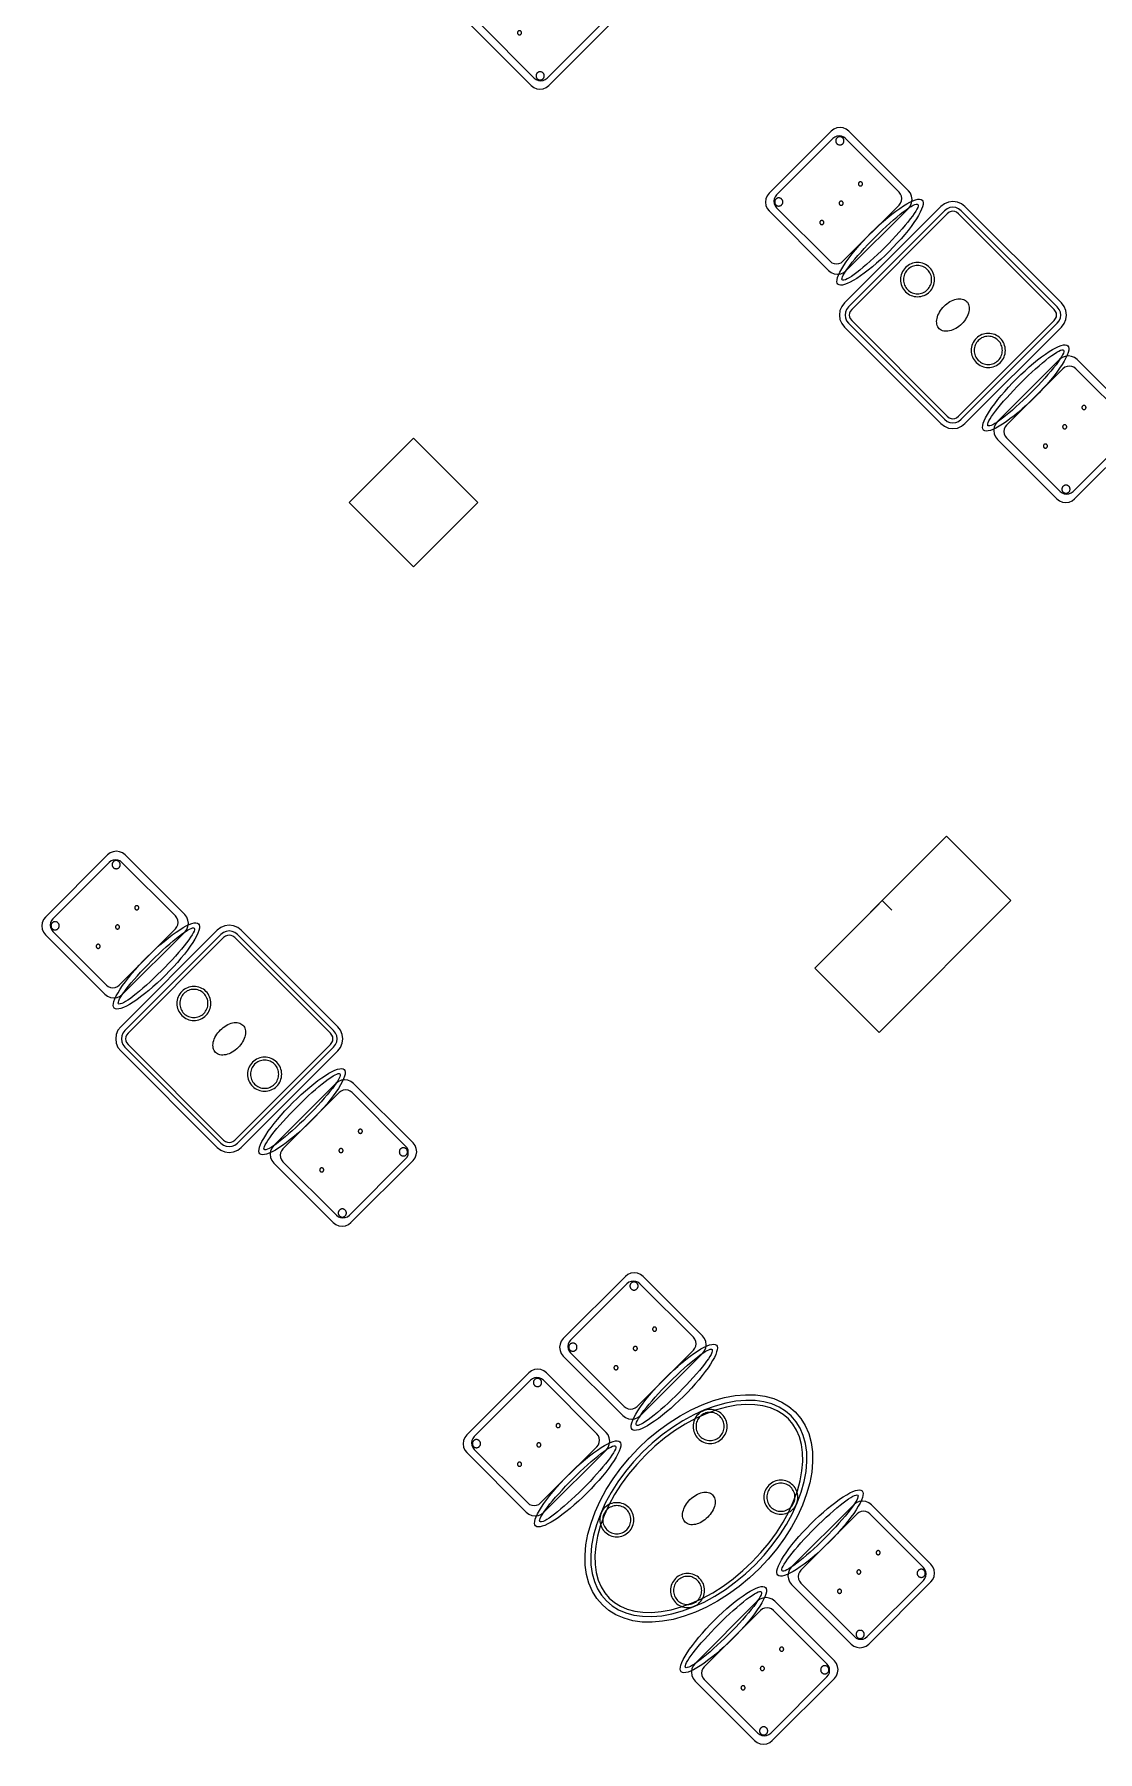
# Model space of a CAD drawing. Header units: metres. Extents: x 2172.2 to 2210.6, y 415.3 to 458.1.
# Drawn here: x 2177.08 to 2181.75, y 437.43 to 444.98 of the extents above; entities that cross this region are included whole.
import ezdxf

# ---------------------------------------------------------------- set-up
doc = ezdxf.new("R2010")
doc.units = ezdxf.units.M
for name, color, linetype, lineweight in [('NC_N1_CHAIRS', 7, 'CONTINUOUS', 13), ('NC_N1_COLUMNS', 7, 'CONTINUOUS', 25), ('NC_N1_TABLES', 7, 'CONTINUOUS', 13), ('NC_N1_WALLS', 7, 'CONTINUOUS', 25)]:
    doc.layers.add(name, color=color, linetype=linetype, lineweight=lineweight)

# ---------------------------------------------------------------- blocks, each defined once
blk = doc.blocks.new('NC_N1_ARCHITECTURE')
at = {"layer": 'NC_N1_COLUMNS', "linetype": 'CONTINUOUS', "lineweight": -2}
for points in [[(-10.97166, 8.919112), (-11.254499, 8.636272), (-11.537308, 8.919147), (-11.254499, 9.201951)], [(-9.297087, 7.065432), (-9.193361, 7.169158), (-9.150741, 7.126539), (-9.193356, 7.169164), (-8.910547, 7.451969), (-8.627707, 7.169129), (-9.207532, 6.589305), (-9.49034, 6.87218), (-9.207532, 7.154984)]]:
    blk.add_lwpolyline(points, close=True, dxfattribs=at)
blk = doc.blocks.new('NC_N1_DINING_2')
at = {"color": 0, "linetype": 'CONTINUOUS', "lineweight": -2}
for points in [[(0.6, 0), (0.5971, 0.0368), (0.5885, 0.0732), (0.5742, 0.1089), (0.5543, 0.1435), (0.5292, 0.1768), (0.4989, 0.2083), (0.4638, 0.2379), (0.4243, 0.2652), (0.3806, 0.2899), (0.3333, 0.3118), (0.2828, 0.3307), (0.2296, 0.3465), (0.1742, 0.3589), (0.1171, 0.3678), (0.0588, 0.3732), (0, 0.375), (-0.0588, 0.3732), (-0.1171, 0.3678), (-0.1742, 0.3589), (-0.2296, 0.3465), (-0.2828, 0.3307), (-0.3333, 0.3118), (-0.3806, 0.2899), (-0.4243, 0.2652), (-0.4638, 0.2379), (-0.4989, 0.2083), (-0.5292, 0.1768), (-0.5543, 0.1435), (-0.5742, 0.1089), (-0.5885, 0.0732), (-0.5971, 0.0368), (-0.6, 0), (-0.5971, -0.0368), (-0.5885, -0.0732), (-0.5742, -0.1089), (-0.5543, -0.1435), (-0.5292, -0.1768), (-0.4989, -0.2083), (-0.4638, -0.2379), (-0.4243, -0.2652), (-0.3806, -0.2899), (-0.3333, -0.3118), (-0.2828, -0.3307), (-0.2296, -0.3465), (-0.1742, -0.3589), (-0.1171, -0.3678), (-0.0588, -0.3732), (0, -0.375), (0.0588, -0.3732), (0.1171, -0.3678), (0.1742, -0.3589), (0.2296, -0.3465), (0.2828, -0.3307), (0.3333, -0.3118), (0.3806, -0.2899), (0.4243, -0.2652), (0.4638, -0.2379), (0.4989, -0.2083), (0.5292, -0.1768), (0.5543, -0.1435), (0.5742, -0.1089), (0.5885, -0.0732), (0.5971, -0.0368)], [(0.5749, 0), (0.5723, -0.0329), (0.5646, -0.0656), (0.5516, -0.0979), (0.5334, -0.1297), (0.5101, -0.1605), (0.4818, -0.1901), (0.4486, -0.218), (0.411, -0.244), (0.3692, -0.2676), (0.3237, -0.2887), (0.2749, -0.307), (0.2233, -0.3222), (0.1695, -0.3343), (0.114, -0.343), (0.0573, -0.3482), (0, -0.35), (-0.0573, -0.3482), (-0.114, -0.343), (-0.1695, -0.3343), (-0.2233, -0.3222), (-0.2749, -0.307), (-0.3237, -0.2887), (-0.3692, -0.2676), (-0.411, -0.244), (-0.4486, -0.218), (-0.4818, -0.1901), (-0.5101, -0.1605), (-0.5334, -0.1297), (-0.5516, -0.0979), (-0.5646, -0.0656), (-0.5723, -0.0329), (-0.5749, 0), (-0.5723, 0.0329), (-0.5646, 0.0656), (-0.5516, 0.0979), (-0.5334, 0.1297), (-0.5101, 0.1605), (-0.4818, 0.1901), (-0.4486, 0.218), (-0.411, 0.244), (-0.3692, 0.2676), (-0.3237, 0.2887), (-0.2749, 0.307), (-0.2233, 0.3222), (-0.1695, 0.3343), (-0.114, 0.343), (-0.0573, 0.3482), (0, 0.35), (0.0573, 0.3482), (0.114, 0.343), (0.1695, 0.3343), (0.2233, 0.3222), (0.2749, 0.307), (0.3237, 0.2887), (0.3692, 0.2676), (0.411, 0.244), (0.4486, 0.218), (0.4818, 0.1901), (0.5101, 0.1605), (0.5334, 0.1297), (0.5516, 0.0979), (0.5646, 0.0656), (0.5723, 0.0329)], [(0.5569, 0), (0.5545, -0.0301), (0.5474, -0.0601), (0.5354, -0.0901), (0.5184, -0.1198), (0.4964, -0.1488), (0.4694, -0.1769), (0.4377, -0.2037), (0.4014, -0.2287), (0.361, -0.2516), (0.3167, -0.2721), (0.2692, -0.2899), (0.2188, -0.3048), (0.1661, -0.3166), (0.1117, -0.3251), (0.0562, -0.3303), (0, -0.332), (-0.0562, -0.3303), (-0.1117, -0.3251), (-0.1661, -0.3166), (-0.2188, -0.3048), (-0.2692, -0.2899), (-0.3167, -0.2721), (-0.361, -0.2516), (-0.4014, -0.2287), (-0.4377, -0.2037), (-0.4694, -0.1769), (-0.4964, -0.1488), (-0.5184, -0.1198), (-0.5354, -0.0901), (-0.5474, -0.0601), (-0.5545, -0.0301), (-0.5569, 0), (-0.5545, 0.0301), (-0.5474, 0.0601), (-0.5354, 0.0901), (-0.5184, 0.1198), (-0.4964, 0.1488), (-0.4694, 0.1769), (-0.4377, 0.2037), (-0.4014, 0.2287), (-0.361, 0.2516), (-0.3167, 0.2721), (-0.2692, 0.2899), (-0.2188, 0.3048), (-0.1661, 0.3166), (-0.1117, 0.3251), (-0.0562, 0.3303), (0, 0.332), (0.0562, 0.3303), (0.1117, 0.3251), (0.1661, 0.3166), (0.2188, 0.3048), (0.2692, 0.2899), (0.3167, 0.2721), (0.361, 0.2516), (0.4014, 0.2287), (0.4377, 0.2037), (0.4694, 0.1769), (0.4964, 0.1488), (0.5184, 0.1198), (0.5354, 0.0901), (0.5474, 0.0601), (0.5545, 0.0301)], [(-0.215, 0.22), (-0.2154, 0.2126), (-0.2164, 0.2054), (-0.2182, 0.1982), (-0.2207, 0.1913), (-0.2239, 0.1846), (-0.2276, 0.1783), (-0.232, 0.1724), (-0.237, 0.167), (-0.2424, 0.162), (-0.2483, 0.1576), (-0.2546, 0.1539), (-0.2613, 0.1507), (-0.2682, 0.1482), (-0.2754, 0.1464), (-0.2826, 0.1454), (-0.29, 0.145), (-0.2974, 0.1454), (-0.3046, 0.1464), (-0.3118, 0.1482), (-0.3187, 0.1507), (-0.3254, 0.1539), (-0.3317, 0.1576), (-0.3376, 0.162), (-0.343, 0.167), (-0.348, 0.1724), (-0.3524, 0.1783), (-0.3561, 0.1846), (-0.3593, 0.1913), (-0.3618, 0.1982), (-0.3636, 0.2054), (-0.3646, 0.2126), (-0.365, 0.22), (-0.3646, 0.2274), (-0.3636, 0.2346), (-0.3618, 0.2418), (-0.3593, 0.2487), (-0.3561, 0.2554), (-0.3524, 0.2617), (-0.348, 0.2676), (-0.343, 0.273), (-0.3376, 0.278), (-0.3317, 0.2824), (-0.3254, 0.2861), (-0.3187, 0.2893), (-0.3118, 0.2918), (-0.3046, 0.2936), (-0.2974, 0.2946), (-0.29, 0.295), (-0.2826, 0.2946), (-0.2754, 0.2936), (-0.2682, 0.2918), (-0.2613, 0.2893), (-0.2546, 0.2861), (-0.2483, 0.2824), (-0.2424, 0.278), (-0.237, 0.273), (-0.232, 0.2676), (-0.2276, 0.2617), (-0.2239, 0.2554), (-0.2207, 0.2487), (-0.2182, 0.2418), (-0.2164, 0.2346), (-0.2154, 0.2274)], [(-0.228, 0.22), (-0.2283, 0.2139), (-0.2292, 0.2079), (-0.2307, 0.202), (-0.2327, 0.1963), (-0.2353, 0.1908), (-0.2384, 0.1856), (-0.2421, 0.1807), (-0.2462, 0.1762), (-0.2507, 0.1721), (-0.2556, 0.1684), (-0.2608, 0.1653), (-0.2663, 0.1627), (-0.272, 0.1607), (-0.2779, 0.1592), (-0.2839, 0.1583), (-0.29, 0.158), (-0.2961, 0.1583), (-0.3021, 0.1592), (-0.308, 0.1607), (-0.3137, 0.1627), (-0.3192, 0.1653), (-0.3244, 0.1684), (-0.3293, 0.1721), (-0.3338, 0.1762), (-0.3379, 0.1807), (-0.3416, 0.1856), (-0.3447, 0.1908), (-0.3473, 0.1963), (-0.3493, 0.202), (-0.3508, 0.2079), (-0.3517, 0.2139), (-0.352, 0.22), (-0.3517, 0.2261), (-0.3508, 0.2321), (-0.3493, 0.238), (-0.3473, 0.2437), (-0.3447, 0.2492), (-0.3416, 0.2544), (-0.3379, 0.2593), (-0.3338, 0.2638), (-0.3293, 0.2679), (-0.3244, 0.2716), (-0.3192, 0.2747), (-0.3137, 0.2773), (-0.308, 0.2793), (-0.3021, 0.2808), (-0.2961, 0.2817), (-0.29, 0.282), (-0.2839, 0.2817), (-0.2779, 0.2808), (-0.272, 0.2793), (-0.2663, 0.2773), (-0.2608, 0.2747), (-0.2556, 0.2716), (-0.2507, 0.2679), (-0.2462, 0.2638), (-0.2421, 0.2593), (-0.2384, 0.2544), (-0.2353, 0.2492), (-0.2327, 0.2437), (-0.2307, 0.238), (-0.2292, 0.2321), (-0.2283, 0.2261)], [(0.365, 0.22), (0.3646, 0.2126), (0.3636, 0.2054), (0.3618, 0.1982), (0.3593, 0.1913), (0.3561, 0.1846), (0.3524, 0.1783), (0.348, 0.1724), (0.343, 0.167), (0.3376, 0.162), (0.3317, 0.1576), (0.3254, 0.1539), (0.3187, 0.1507), (0.3118, 0.1482), (0.3046, 0.1464), (0.2974, 0.1454), (0.29, 0.145), (0.2826, 0.1454), (0.2754, 0.1464), (0.2682, 0.1482), (0.2613, 0.1507), (0.2546, 0.1539), (0.2483, 0.1576), (0.2424, 0.162), (0.237, 0.167), (0.232, 0.1724), (0.2276, 0.1783), (0.2239, 0.1846), (0.2207, 0.1913), (0.2182, 0.1982), (0.2164, 0.2054), (0.2154, 0.2126), (0.215, 0.22), (0.2154, 0.2274), (0.2164, 0.2346), (0.2182, 0.2418), (0.2207, 0.2487), (0.2239, 0.2554), (0.2276, 0.2617), (0.232, 0.2676), (0.237, 0.273), (0.2424, 0.278), (0.2483, 0.2824), (0.2546, 0.2861), (0.2613, 0.2893), (0.2682, 0.2918), (0.2754, 0.2936), (0.2826, 0.2946), (0.29, 0.295), (0.2974, 0.2946), (0.3046, 0.2936), (0.3118, 0.2918), (0.3187, 0.2893), (0.3254, 0.2861), (0.3317, 0.2824), (0.3376, 0.278), (0.343, 0.273), (0.348, 0.2676), (0.3524, 0.2617), (0.3561, 0.2554), (0.3593, 0.2487), (0.3618, 0.2418), (0.3636, 0.2346), (0.3646, 0.2274)], [(0.352, 0.22), (0.3517, 0.2139), (0.3508, 0.2079), (0.3493, 0.202), (0.3473, 0.1963), (0.3447, 0.1908), (0.3416, 0.1856), (0.3379, 0.1807), (0.3338, 0.1762), (0.3293, 0.1721), (0.3244, 0.1684), (0.3192, 0.1653), (0.3137, 0.1627), (0.308, 0.1607), (0.3021, 0.1592), (0.2961, 0.1583), (0.29, 0.158), (0.2839, 0.1583), (0.2779, 0.1592), (0.272, 0.1607), (0.2663, 0.1627), (0.2608, 0.1653), (0.2556, 0.1684), (0.2507, 0.1721), (0.2462, 0.1762), (0.2421, 0.1807), (0.2384, 0.1856), (0.2353, 0.1908), (0.2327, 0.1963), (0.2307, 0.202), (0.2292, 0.2079), (0.2283, 0.2139), (0.228, 0.22), (0.2283, 0.2261), (0.2292, 0.2321), (0.2307, 0.238), (0.2327, 0.2437), (0.2353, 0.2492), (0.2384, 0.2544), (0.2421, 0.2593), (0.2462, 0.2638), (0.2507, 0.2679), (0.2556, 0.2716), (0.2608, 0.2747), (0.2663, 0.2773), (0.272, 0.2793), (0.2779, 0.2808), (0.2839, 0.2817), (0.29, 0.282), (0.2961, 0.2817), (0.3021, 0.2808), (0.308, 0.2793), (0.3137, 0.2773), (0.3192, 0.2747), (0.3244, 0.2716), (0.3293, 0.2679), (0.3338, 0.2638), (0.3379, 0.2593), (0.3416, 0.2544), (0.3447, 0.2492), (0.3473, 0.2437), (0.3493, 0.238), (0.3508, 0.2321), (0.3517, 0.2261)], [(0.085, 0), (0.0846, 0.0054), (0.0834, 0.0107), (0.0813, 0.016), (0.0785, 0.021), (0.075, 0.0259), (0.0707, 0.0306), (0.0657, 0.0349), (0.0601, 0.0389), (0.0539, 0.0425), (0.0472, 0.0457), (0.0401, 0.0485), (0.0325, 0.0508), (0.0247, 0.0526), (0.0166, 0.0539), (0.0083, 0.0547), (0, 0.055), (-0.0083, 0.0547), (-0.0166, 0.0539), (-0.0247, 0.0526), (-0.0325, 0.0508), (-0.0401, 0.0485), (-0.0472, 0.0457), (-0.0539, 0.0425), (-0.0601, 0.0389), (-0.0657, 0.0349), (-0.0707, 0.0306), (-0.075, 0.0259), (-0.0785, 0.021), (-0.0813, 0.016), (-0.0834, 0.0107), (-0.0846, 0.0054), (-0.085, 0), (-0.0846, -0.0054), (-0.0834, -0.0107), (-0.0813, -0.016), (-0.0785, -0.021), (-0.075, -0.0259), (-0.0707, -0.0306), (-0.0657, -0.0349), (-0.0601, -0.0389), (-0.0539, -0.0425), (-0.0472, -0.0457), (-0.0401, -0.0485), (-0.0325, -0.0508), (-0.0247, -0.0526), (-0.0166, -0.0539), (-0.0083, -0.0547), (0, -0.055), (0.0083, -0.0547), (0.0166, -0.0539), (0.0247, -0.0526), (0.0325, -0.0508), (0.0401, -0.0485), (0.0472, -0.0457), (0.0539, -0.0425), (0.0601, -0.0389), (0.0657, -0.0349), (0.0707, -0.0306), (0.075, -0.0259), (0.0785, -0.021), (0.0813, -0.016), (0.0834, -0.0107), (0.0846, -0.0054)], [(-0.215, -0.22), (-0.2154, -0.2274), (-0.2164, -0.2346), (-0.2182, -0.2418), (-0.2207, -0.2487), (-0.2239, -0.2554), (-0.2276, -0.2617), (-0.232, -0.2676), (-0.237, -0.273), (-0.2424, -0.278), (-0.2483, -0.2824), (-0.2546, -0.2861), (-0.2613, -0.2893), (-0.2682, -0.2918), (-0.2754, -0.2936), (-0.2826, -0.2946), (-0.29, -0.295), (-0.2974, -0.2946), (-0.3046, -0.2936), (-0.3118, -0.2918), (-0.3187, -0.2893), (-0.3254, -0.2861), (-0.3317, -0.2824), (-0.3376, -0.278), (-0.343, -0.273), (-0.348, -0.2676), (-0.3524, -0.2617), (-0.3561, -0.2554), (-0.3593, -0.2487), (-0.3618, -0.2418), (-0.3636, -0.2346), (-0.3646, -0.2274), (-0.365, -0.22), (-0.3646, -0.2126), (-0.3636, -0.2054), (-0.3618, -0.1982), (-0.3593, -0.1913), (-0.3561, -0.1846), (-0.3524, -0.1783), (-0.348, -0.1724), (-0.343, -0.167), (-0.3376, -0.162), (-0.3317, -0.1576), (-0.3254, -0.1539), (-0.3187, -0.1507), (-0.3118, -0.1482), (-0.3046, -0.1464), (-0.2974, -0.1454), (-0.29, -0.145), (-0.2826, -0.1454), (-0.2754, -0.1464), (-0.2682, -0.1482), (-0.2613, -0.1507), (-0.2546, -0.1539), (-0.2483, -0.1576), (-0.2424, -0.162), (-0.237, -0.167), (-0.232, -0.1724), (-0.2276, -0.1783), (-0.2239, -0.1846), (-0.2207, -0.1913), (-0.2182, -0.1982), (-0.2164, -0.2054), (-0.2154, -0.2126)], [(0.365, -0.22), (0.3646, -0.2274), (0.3636, -0.2346), (0.3618, -0.2418), (0.3593, -0.2487), (0.3561, -0.2554), (0.3524, -0.2617), (0.348, -0.2676), (0.343, -0.273), (0.3376, -0.278), (0.3317, -0.2824), (0.3254, -0.2861), (0.3187, -0.2893), (0.3118, -0.2918), (0.3046, -0.2936), (0.2974, -0.2946), (0.29, -0.295), (0.2826, -0.2946), (0.2754, -0.2936), (0.2682, -0.2918), (0.2613, -0.2893), (0.2546, -0.2861), (0.2483, -0.2824), (0.2424, -0.278), (0.237, -0.273), (0.232, -0.2676), (0.2276, -0.2617), (0.2239, -0.2554), (0.2207, -0.2487), (0.2182, -0.2418), (0.2164, -0.2346), (0.2154, -0.2274), (0.215, -0.22), (0.2154, -0.2126), (0.2164, -0.2054), (0.2182, -0.1982), (0.2207, -0.1913), (0.2239, -0.1846), (0.2276, -0.1783), (0.232, -0.1724), (0.237, -0.167), (0.2424, -0.162), (0.2483, -0.1576), (0.2546, -0.1539), (0.2613, -0.1507), (0.2682, -0.1482), (0.2754, -0.1464), (0.2826, -0.1454), (0.29, -0.145), (0.2974, -0.1454), (0.3046, -0.1464), (0.3118, -0.1482), (0.3187, -0.1507), (0.3254, -0.1539), (0.3317, -0.1576), (0.3376, -0.162), (0.343, -0.167), (0.348, -0.1724), (0.3524, -0.1783), (0.3561, -0.1846), (0.3593, -0.1913), (0.3618, -0.1982), (0.3636, -0.2054), (0.3646, -0.2126)], [(-0.228, -0.22), (-0.2283, -0.2261), (-0.2292, -0.2321), (-0.2307, -0.238), (-0.2327, -0.2437), (-0.2353, -0.2492), (-0.2384, -0.2544), (-0.2421, -0.2593), (-0.2462, -0.2638), (-0.2507, -0.2679), (-0.2556, -0.2716), (-0.2608, -0.2747), (-0.2663, -0.2773), (-0.272, -0.2793), (-0.2779, -0.2808), (-0.2839, -0.2817), (-0.29, -0.282), (-0.2961, -0.2817), (-0.3021, -0.2808), (-0.308, -0.2793), (-0.3137, -0.2773), (-0.3192, -0.2747), (-0.3244, -0.2716), (-0.3293, -0.2679), (-0.3338, -0.2638), (-0.3379, -0.2593), (-0.3416, -0.2544), (-0.3447, -0.2492), (-0.3473, -0.2437), (-0.3493, -0.238), (-0.3508, -0.2321), (-0.3517, -0.2261), (-0.352, -0.22), (-0.3517, -0.2139), (-0.3508, -0.2079), (-0.3493, -0.202), (-0.3473, -0.1963), (-0.3447, -0.1908), (-0.3416, -0.1856), (-0.3379, -0.1807), (-0.3338, -0.1762), (-0.3293, -0.1721), (-0.3244, -0.1684), (-0.3192, -0.1653), (-0.3137, -0.1627), (-0.308, -0.1607), (-0.3021, -0.1592), (-0.2961, -0.1583), (-0.29, -0.158), (-0.2839, -0.1583), (-0.2779, -0.1592), (-0.272, -0.1607), (-0.2663, -0.1627), (-0.2608, -0.1653), (-0.2556, -0.1684), (-0.2507, -0.1721), (-0.2462, -0.1762), (-0.2421, -0.1807), (-0.2384, -0.1856), (-0.2353, -0.1908), (-0.2327, -0.1963), (-0.2307, -0.202), (-0.2292, -0.2079), (-0.2283, -0.2139)], [(0.352, -0.22), (0.3517, -0.2261), (0.3508, -0.2321), (0.3493, -0.238), (0.3473, -0.2437), (0.3447, -0.2492), (0.3416, -0.2544), (0.3379, -0.2593), (0.3338, -0.2638), (0.3293, -0.2679), (0.3244, -0.2716), (0.3192, -0.2747), (0.3137, -0.2773), (0.308, -0.2793), (0.3021, -0.2808), (0.2961, -0.2817), (0.29, -0.282), (0.2839, -0.2817), (0.2779, -0.2808), (0.272, -0.2793), (0.2663, -0.2773), (0.2608, -0.2747), (0.2556, -0.2716), (0.2507, -0.2679), (0.2462, -0.2638), (0.2421, -0.2593), (0.2384, -0.2544), (0.2353, -0.2492), (0.2327, -0.2437), (0.2307, -0.238), (0.2292, -0.2321), (0.2283, -0.2261), (0.228, -0.22), (0.2283, -0.2139), (0.2292, -0.2079), (0.2307, -0.202), (0.2327, -0.1963), (0.2353, -0.1908), (0.2384, -0.1856), (0.2421, -0.1807), (0.2462, -0.1762), (0.2507, -0.1721), (0.2556, -0.1684), (0.2608, -0.1653), (0.2663, -0.1627), (0.272, -0.1607), (0.2779, -0.1592), (0.2839, -0.1583), (0.29, -0.158), (0.2961, -0.1583), (0.3021, -0.1592), (0.308, -0.1607), (0.3137, -0.1627), (0.3192, -0.1653), (0.3244, -0.1684), (0.3293, -0.1721), (0.3338, -0.1762), (0.3379, -0.1807), (0.3416, -0.1856), (0.3447, -0.1908), (0.3473, -0.1963), (0.3493, -0.202), (0.3508, -0.2079), (0.3517, -0.2139)]]:
    blk.add_lwpolyline(points, close=True, dxfattribs=at)
blk = doc.blocks.new('NC_N1_CHAIR_IVORY')
at = {"color": 0, "linetype": 'CONTINUOUS', "lineweight": -2}
for points in [[(0.262, 0.222), (0.2607, 0.2276), (0.257, 0.2331), (0.2507, 0.2385), (0.2421, 0.2438), (0.2311, 0.2489), (0.2178, 0.2537), (0.2025, 0.2582), (0.1853, 0.2623), (0.1662, 0.2661), (0.1456, 0.2694), (0.1235, 0.2723), (0.1003, 0.2747), (0.0761, 0.2765), (0.0511, 0.2779), (0.0257, 0.2787), (0, 0.279), (-0.0257, 0.2787), (-0.0511, 0.2779), (-0.0761, 0.2765), (-0.1003, 0.2747), (-0.1235, 0.2723), (-0.1456, 0.2694), (-0.1662, 0.2661), (-0.1853, 0.2623), (-0.2025, 0.2582), (-0.2178, 0.2537), (-0.2311, 0.2489), (-0.2421, 0.2438), (-0.2507, 0.2385), (-0.257, 0.2331), (-0.2607, 0.2276), (-0.262, 0.222), (-0.2607, 0.2164), (-0.257, 0.2109), (-0.2507, 0.2055), (-0.2421, 0.2002), (-0.2311, 0.1951), (-0.2178, 0.1903), (-0.2025, 0.1858), (-0.1853, 0.1817), (-0.1662, 0.1779), (-0.1456, 0.1746), (-0.1235, 0.1717), (-0.1003, 0.1693), (-0.0761, 0.1675), (-0.0511, 0.1661), (-0.0257, 0.1653), (0, 0.165), (0.0257, 0.1653), (0.0511, 0.1661), (0.0761, 0.1675), (0.1003, 0.1693), (0.1235, 0.1717), (0.1456, 0.1746), (0.1662, 0.1779), (0.1853, 0.1817), (0.2025, 0.1858), (0.2178, 0.1903), (0.2311, 0.1951), (0.2421, 0.2002), (0.2507, 0.2055), (0.257, 0.2109), (0.2607, 0.2164)], [(0.235, 0.222), (0.2339, 0.225), (0.2305, 0.228), (0.2249, 0.231), (0.2171, 0.2339), (0.2073, 0.2366), (0.1954, 0.2392), (0.1817, 0.2417), (0.1662, 0.2439), (0.1491, 0.246), (0.1306, 0.2478), (0.1108, 0.2493), (0.0899, 0.2506), (0.0682, 0.2517), (0.0458, 0.2524), (0.023, 0.2529), (0, 0.253), (-0.023, 0.2529), (-0.0458, 0.2524), (-0.0682, 0.2517), (-0.0899, 0.2506), (-0.1108, 0.2493), (-0.1306, 0.2478), (-0.1491, 0.246), (-0.1662, 0.2439), (-0.1817, 0.2417), (-0.1954, 0.2392), (-0.2073, 0.2366), (-0.2171, 0.2339), (-0.2249, 0.231), (-0.2305, 0.228), (-0.2339, 0.225), (-0.235, 0.222), (-0.2339, 0.219), (-0.2305, 0.216), (-0.2249, 0.213), (-0.2171, 0.2101), (-0.2073, 0.2074), (-0.1954, 0.2048), (-0.1817, 0.2023), (-0.1662, 0.2001), (-0.1491, 0.198), (-0.1306, 0.1962), (-0.1108, 0.1947), (-0.0899, 0.1934), (-0.0682, 0.1923), (-0.0458, 0.1916), (-0.023, 0.1911), (0, 0.191), (0.023, 0.1911), (0.0458, 0.1916), (0.0682, 0.1923), (0.0899, 0.1934), (0.1108, 0.1947), (0.1306, 0.1962), (0.1491, 0.198), (0.1662, 0.2001), (0.1817, 0.2023), (0.1954, 0.2048), (0.2073, 0.2074), (0.2171, 0.2101), (0.2249, 0.213), (0.2305, 0.216), (0.2339, 0.219)], [(0.193, -0.275), (-0.193, -0.275), (-0.2072, -0.2731), (-0.2205, -0.2676), (-0.2319, -0.2589), (-0.2406, -0.2475), (-0.2461, -0.2342), (-0.248, -0.22), (-0.248, 0.15), (-0.2461, 0.1642), (-0.2406, 0.1775), (-0.2319, 0.1889), (-0.2205, 0.1976), (-0.2072, 0.2031), (-0.193, 0.205), (0.193, 0.205), (0.2072, 0.2031), (0.2205, 0.1976), (0.2319, 0.1889), (0.2406, 0.1775), (0.2461, 0.1642), (0.248, 0.15), (0.248, -0.22), (0.2461, -0.2342), (0.2406, -0.2475), (0.2319, -0.2589), (0.2205, -0.2676), (0.2072, -0.2731)], [(0.175, -0.247), (-0.175, -0.247), (-0.1854, -0.2456), (-0.195, -0.2416), (-0.2033, -0.2353), (-0.2096, -0.227), (-0.2136, -0.2174), (-0.215, -0.207), (-0.215, 0.126), (-0.2136, 0.1364), (-0.2096, 0.146), (-0.2033, 0.1543), (-0.195, 0.1606), (-0.1854, 0.1646), (-0.175, 0.166), (0.175, 0.166), (0.1854, 0.1646), (0.195, 0.1606), (0.2033, 0.1543), (0.2096, 0.146), (0.2136, 0.1364), (0.215, 0.126), (0.215, -0.207), (0.2136, -0.2174), (0.2096, -0.227), (0.2033, -0.2353), (0.195, -0.2416), (0.1854, -0.2456)], [(-0.111, -0.02), (-0.111, -0.0209), (-0.1112, -0.0218), (-0.1114, -0.0226), (-0.1117, -0.0234), (-0.1121, -0.0242), (-0.1125, -0.025), (-0.113, -0.0257), (-0.1136, -0.0264), (-0.1143, -0.027), (-0.115, -0.0275), (-0.1158, -0.0279), (-0.1166, -0.0283), (-0.1174, -0.0286), (-0.1182, -0.0288), (-0.1191, -0.029), (-0.12, -0.029), (-0.1209, -0.029), (-0.1218, -0.0288), (-0.1226, -0.0286), (-0.1234, -0.0283), (-0.1242, -0.0279), (-0.125, -0.0275), (-0.1257, -0.027), (-0.1264, -0.0264), (-0.127, -0.0257), (-0.1275, -0.025), (-0.1279, -0.0242), (-0.1283, -0.0234), (-0.1286, -0.0226), (-0.1288, -0.0218), (-0.129, -0.0209), (-0.129, -0.02), (-0.129, -0.0191), (-0.1288, -0.0182), (-0.1286, -0.0174), (-0.1283, -0.0166), (-0.1279, -0.0158), (-0.1275, -0.015), (-0.127, -0.0143), (-0.1264, -0.0136), (-0.1257, -0.013), (-0.125, -0.0125), (-0.1242, -0.0121), (-0.1234, -0.0117), (-0.1226, -0.0114), (-0.1218, -0.0112), (-0.1209, -0.011), (-0.12, -0.011), (-0.1191, -0.011), (-0.1182, -0.0112), (-0.1174, -0.0114), (-0.1166, -0.0117), (-0.1158, -0.0121), (-0.115, -0.0125), (-0.1143, -0.013), (-0.1136, -0.0136), (-0.113, -0.0143), (-0.1125, -0.015), (-0.1121, -0.0158), (-0.1117, -0.0166), (-0.1114, -0.0174), (-0.1112, -0.0182), (-0.111, -0.0191)], [(0.009, -0.02), (0.009, -0.0209), (0.0088, -0.0218), (0.0086, -0.0226), (0.0083, -0.0234), (0.0079, -0.0242), (0.0075, -0.025), (0.007, -0.0257), (0.0064, -0.0264), (0.0057, -0.027), (0.005, -0.0275), (0.0042, -0.0279), (0.0034, -0.0283), (0.0026, -0.0286), (0.0018, -0.0288), (0.0009, -0.029), (0, -0.029), (-0.0009, -0.029), (-0.0018, -0.0288), (-0.0026, -0.0286), (-0.0034, -0.0283), (-0.0042, -0.0279), (-0.005, -0.0275), (-0.0057, -0.027), (-0.0064, -0.0264), (-0.007, -0.0257), (-0.0075, -0.025), (-0.0079, -0.0242), (-0.0083, -0.0234), (-0.0086, -0.0226), (-0.0088, -0.0218), (-0.009, -0.0209), (-0.009, -0.02), (-0.009, -0.0191), (-0.0088, -0.0182), (-0.0086, -0.0174), (-0.0083, -0.0166), (-0.0079, -0.0158), (-0.0075, -0.015), (-0.007, -0.0143), (-0.0064, -0.0136), (-0.0057, -0.013), (-0.005, -0.0125), (-0.0042, -0.0121), (-0.0034, -0.0117), (-0.0026, -0.0114), (-0.0018, -0.0112), (-0.0009, -0.011), (0, -0.011), (0.0009, -0.011), (0.0018, -0.0112), (0.0026, -0.0114), (0.0034, -0.0117), (0.0042, -0.0121), (0.005, -0.0125), (0.0057, -0.013), (0.0064, -0.0136), (0.007, -0.0143), (0.0075, -0.015), (0.0079, -0.0158), (0.0083, -0.0166), (0.0086, -0.0174), (0.0088, -0.0182), (0.009, -0.0191)], [(0.129, -0.02), (0.129, -0.0209), (0.1288, -0.0218), (0.1286, -0.0226), (0.1283, -0.0234), (0.1279, -0.0242), (0.1275, -0.025), (0.127, -0.0257), (0.1264, -0.0264), (0.1257, -0.027), (0.125, -0.0275), (0.1242, -0.0279), (0.1234, -0.0283), (0.1226, -0.0286), (0.1218, -0.0288), (0.1209, -0.029), (0.12, -0.029), (0.1191, -0.029), (0.1182, -0.0288), (0.1174, -0.0286), (0.1166, -0.0283), (0.1158, -0.0279), (0.115, -0.0275), (0.1143, -0.027), (0.1136, -0.0264), (0.113, -0.0257), (0.1125, -0.025), (0.1121, -0.0242), (0.1117, -0.0234), (0.1114, -0.0226), (0.1112, -0.0218), (0.111, -0.0209), (0.111, -0.02), (0.111, -0.0191), (0.1112, -0.0182), (0.1114, -0.0174), (0.1117, -0.0166), (0.1121, -0.0158), (0.1125, -0.015), (0.113, -0.0143), (0.1136, -0.0136), (0.1143, -0.013), (0.115, -0.0125), (0.1158, -0.0121), (0.1166, -0.0117), (0.1174, -0.0114), (0.1182, -0.0112), (0.1191, -0.011), (0.12, -0.011), (0.1209, -0.011), (0.1218, -0.0112), (0.1226, -0.0114), (0.1234, -0.0117), (0.1242, -0.0121), (0.125, -0.0125), (0.1257, -0.013), (0.1264, -0.0136), (0.127, -0.0143), (0.1275, -0.015), (0.1279, -0.0158), (0.1283, -0.0166), (0.1286, -0.0174), (0.1288, -0.0182), (0.129, -0.0191)], [(-0.172, -0.218), (-0.1721, -0.2198), (-0.1723, -0.2215), (-0.1728, -0.2232), (-0.1734, -0.2249), (-0.1741, -0.2265), (-0.175, -0.228), (-0.1761, -0.2294), (-0.1773, -0.2307), (-0.1786, -0.2319), (-0.18, -0.233), (-0.1815, -0.2339), (-0.1831, -0.2346), (-0.1848, -0.2352), (-0.1865, -0.2357), (-0.1882, -0.2359), (-0.19, -0.236), (-0.1918, -0.2359), (-0.1935, -0.2357), (-0.1952, -0.2352), (-0.1969, -0.2346), (-0.1985, -0.2339), (-0.2, -0.233), (-0.2014, -0.2319), (-0.2027, -0.2307), (-0.2039, -0.2294), (-0.205, -0.228), (-0.2059, -0.2265), (-0.2066, -0.2249), (-0.2072, -0.2232), (-0.2077, -0.2215), (-0.2079, -0.2198), (-0.208, -0.218), (-0.2079, -0.2162), (-0.2077, -0.2145), (-0.2072, -0.2128), (-0.2066, -0.2111), (-0.2059, -0.2095), (-0.205, -0.208), (-0.2039, -0.2066), (-0.2027, -0.2053), (-0.2014, -0.2041), (-0.2, -0.203), (-0.1985, -0.2021), (-0.1969, -0.2014), (-0.1952, -0.2008), (-0.1935, -0.2003), (-0.1918, -0.2001), (-0.19, -0.2), (-0.1882, -0.2001), (-0.1865, -0.2003), (-0.1848, -0.2008), (-0.1831, -0.2014), (-0.1815, -0.2021), (-0.18, -0.203), (-0.1786, -0.2041), (-0.1773, -0.2053), (-0.1761, -0.2066), (-0.175, -0.208), (-0.1741, -0.2095), (-0.1734, -0.2111), (-0.1728, -0.2128), (-0.1723, -0.2145), (-0.1721, -0.2162)], [(0.208, -0.218), (0.2079, -0.2198), (0.2077, -0.2215), (0.2072, -0.2232), (0.2066, -0.2249), (0.2059, -0.2265), (0.205, -0.228), (0.2039, -0.2294), (0.2027, -0.2307), (0.2014, -0.2319), (0.2, -0.233), (0.1985, -0.2339), (0.1969, -0.2346), (0.1952, -0.2352), (0.1935, -0.2357), (0.1918, -0.2359), (0.19, -0.236), (0.1882, -0.2359), (0.1865, -0.2357), (0.1848, -0.2352), (0.1831, -0.2346), (0.1815, -0.2339), (0.18, -0.233), (0.1786, -0.2319), (0.1773, -0.2307), (0.1761, -0.2294), (0.175, -0.228), (0.1741, -0.2265), (0.1734, -0.2249), (0.1728, -0.2232), (0.1723, -0.2215), (0.1721, -0.2198), (0.172, -0.218), (0.1721, -0.2162), (0.1723, -0.2145), (0.1728, -0.2128), (0.1734, -0.2111), (0.1741, -0.2095), (0.175, -0.208), (0.1761, -0.2066), (0.1773, -0.2053), (0.1786, -0.2041), (0.18, -0.203), (0.1815, -0.2021), (0.1831, -0.2014), (0.1848, -0.2008), (0.1865, -0.2003), (0.1882, -0.2001), (0.19, -0.2), (0.1918, -0.2001), (0.1935, -0.2003), (0.1952, -0.2008), (0.1969, -0.2014), (0.1985, -0.2021), (0.2, -0.203), (0.2014, -0.2041), (0.2027, -0.2053), (0.2039, -0.2066), (0.205, -0.208), (0.2059, -0.2095), (0.2066, -0.2111), (0.2072, -0.2128), (0.2077, -0.2145), (0.2079, -0.2162)]]:
    blk.add_lwpolyline(points, close=True, dxfattribs=at)
blk = doc.blocks.new('NC_N1_DINING_TWO_SQUARE')
at = {"color": 0, "linetype": 'CONTINUOUS', "lineweight": -2}
for points in [[(0.3, -0.375), (-0.3, -0.375), (-0.3194, -0.3724), (-0.3375, -0.365), (-0.353, -0.353), (-0.365, -0.3375), (-0.3724, -0.3194), (-0.375, -0.3), (-0.375, 0.3), (-0.3724, 0.3194), (-0.365, 0.3375), (-0.353, 0.353), (-0.3375, 0.365), (-0.3194, 0.3724), (-0.3, 0.375), (0.3, 0.375), (0.3194, 0.3724), (0.3375, 0.365), (0.353, 0.353), (0.365, 0.3375), (0.3724, 0.3194), (0.375, 0.3), (0.375, -0.3), (0.3724, -0.3194), (0.365, -0.3375), (0.353, -0.353), (0.3375, -0.365), (0.3194, -0.3724)], [(0.2984, -0.35), (-0.2984, -0.35), (-0.3129, -0.3481), (-0.3249, -0.3431), (-0.3352, -0.3352), (-0.3431, -0.3249), (-0.3481, -0.3129), (-0.35, -0.2984), (-0.35, 0.2984), (-0.3481, 0.3129), (-0.3431, 0.3249), (-0.3352, 0.3352), (-0.3249, 0.3431), (-0.3129, 0.3481), (-0.2984, 0.35), (0.2984, 0.35), (0.3129, 0.3481), (0.3249, 0.3431), (0.3352, 0.3352), (0.3431, 0.3249), (0.3481, 0.3129), (0.35, 0.2984), (0.35, -0.2984), (0.3481, -0.3129), (0.3431, -0.3249), (0.3352, -0.3352), (0.3249, -0.3431), (0.3129, -0.3481)], [(0.2972, -0.332), (-0.2972, -0.332), (-0.3082, -0.3306), (-0.3158, -0.3274), (-0.3224, -0.3224), (-0.3274, -0.3158), (-0.3306, -0.3082), (-0.332, -0.2972), (-0.332, 0.2972), (-0.3306, 0.3082), (-0.3274, 0.3158), (-0.3224, 0.3224), (-0.3158, 0.3274), (-0.3082, 0.3306), (-0.2972, 0.332), (0.2972, 0.332), (0.3082, 0.3306), (0.3158, 0.3274), (0.3224, 0.3224), (0.3274, 0.3158), (0.3306, 0.3082), (0.332, 0.2972), (0.332, -0.2972), (0.3306, -0.3082), (0.3274, -0.3158), (0.3224, -0.3224), (0.3158, -0.3274), (0.3082, -0.3306)], [(0.075, 0.22), (0.0746, 0.2126), (0.0736, 0.2054), (0.0718, 0.1982), (0.0693, 0.1913), (0.0661, 0.1846), (0.0624, 0.1783), (0.058, 0.1724), (0.053, 0.167), (0.0476, 0.162), (0.0417, 0.1576), (0.0354, 0.1539), (0.0287, 0.1507), (0.0218, 0.1482), (0.0146, 0.1464), (0.0074, 0.1454), (0, 0.145), (-0.0074, 0.1454), (-0.0146, 0.1464), (-0.0218, 0.1482), (-0.0287, 0.1507), (-0.0354, 0.1539), (-0.0417, 0.1576), (-0.0476, 0.162), (-0.053, 0.167), (-0.058, 0.1724), (-0.0624, 0.1783), (-0.0661, 0.1846), (-0.0693, 0.1913), (-0.0718, 0.1982), (-0.0736, 0.2054), (-0.0746, 0.2126), (-0.075, 0.22), (-0.0746, 0.2274), (-0.0736, 0.2346), (-0.0718, 0.2418), (-0.0693, 0.2487), (-0.0661, 0.2554), (-0.0624, 0.2617), (-0.058, 0.2676), (-0.053, 0.273), (-0.0476, 0.278), (-0.0417, 0.2824), (-0.0354, 0.2861), (-0.0287, 0.2893), (-0.0218, 0.2918), (-0.0146, 0.2936), (-0.0074, 0.2946), (0, 0.295), (0.0074, 0.2946), (0.0146, 0.2936), (0.0218, 0.2918), (0.0287, 0.2893), (0.0354, 0.2861), (0.0417, 0.2824), (0.0476, 0.278), (0.053, 0.273), (0.058, 0.2676), (0.0624, 0.2617), (0.0661, 0.2554), (0.0693, 0.2487), (0.0718, 0.2418), (0.0736, 0.2346), (0.0746, 0.2274)], [(0.062, 0.22), (0.0617, 0.2139), (0.0608, 0.2079), (0.0593, 0.202), (0.0573, 0.1963), (0.0547, 0.1908), (0.0516, 0.1856), (0.0479, 0.1807), (0.0438, 0.1762), (0.0393, 0.1721), (0.0344, 0.1684), (0.0292, 0.1653), (0.0237, 0.1627), (0.018, 0.1607), (0.0121, 0.1592), (0.0061, 0.1583), (0, 0.158), (-0.0061, 0.1583), (-0.0121, 0.1592), (-0.018, 0.1607), (-0.0237, 0.1627), (-0.0292, 0.1653), (-0.0344, 0.1684), (-0.0393, 0.1721), (-0.0438, 0.1762), (-0.0479, 0.1807), (-0.0516, 0.1856), (-0.0547, 0.1908), (-0.0573, 0.1963), (-0.0593, 0.202), (-0.0608, 0.2079), (-0.0617, 0.2139), (-0.062, 0.22), (-0.0617, 0.2261), (-0.0608, 0.2321), (-0.0593, 0.238), (-0.0573, 0.2437), (-0.0547, 0.2492), (-0.0516, 0.2544), (-0.0479, 0.2593), (-0.0438, 0.2638), (-0.0393, 0.2679), (-0.0344, 0.2716), (-0.0292, 0.2747), (-0.0237, 0.2773), (-0.018, 0.2793), (-0.0121, 0.2808), (-0.0061, 0.2817), (0, 0.282), (0.0061, 0.2817), (0.0121, 0.2808), (0.018, 0.2793), (0.0237, 0.2773), (0.0292, 0.2747), (0.0344, 0.2716), (0.0393, 0.2679), (0.0438, 0.2638), (0.0479, 0.2593), (0.0516, 0.2544), (0.0547, 0.2492), (0.0573, 0.2437), (0.0593, 0.238), (0.0608, 0.2321), (0.0617, 0.2261)], [(0.085, 0), (0.0846, 0.0054), (0.0834, 0.0107), (0.0813, 0.016), (0.0785, 0.021), (0.075, 0.0259), (0.0707, 0.0306), (0.0657, 0.0349), (0.0601, 0.0389), (0.0539, 0.0425), (0.0472, 0.0457), (0.0401, 0.0485), (0.0325, 0.0508), (0.0247, 0.0526), (0.0166, 0.0539), (0.0083, 0.0547), (0, 0.055), (-0.0083, 0.0547), (-0.0166, 0.0539), (-0.0247, 0.0526), (-0.0325, 0.0508), (-0.0401, 0.0485), (-0.0472, 0.0457), (-0.0539, 0.0425), (-0.0601, 0.0389), (-0.0657, 0.0349), (-0.0707, 0.0306), (-0.075, 0.0259), (-0.0785, 0.021), (-0.0813, 0.016), (-0.0834, 0.0107), (-0.0846, 0.0054), (-0.085, 0), (-0.0846, -0.0054), (-0.0834, -0.0107), (-0.0813, -0.016), (-0.0785, -0.021), (-0.075, -0.0259), (-0.0707, -0.0306), (-0.0657, -0.0349), (-0.0601, -0.0389), (-0.0539, -0.0425), (-0.0472, -0.0457), (-0.0401, -0.0485), (-0.0325, -0.0508), (-0.0247, -0.0526), (-0.0166, -0.0539), (-0.0083, -0.0547), (0, -0.055), (0.0083, -0.0547), (0.0166, -0.0539), (0.0247, -0.0526), (0.0325, -0.0508), (0.0401, -0.0485), (0.0472, -0.0457), (0.0539, -0.0425), (0.0601, -0.0389), (0.0657, -0.0349), (0.0707, -0.0306), (0.075, -0.0259), (0.0785, -0.021), (0.0813, -0.016), (0.0834, -0.0107), (0.0846, -0.0054)], [(0.075, -0.22), (0.0746, -0.2274), (0.0736, -0.2346), (0.0718, -0.2418), (0.0693, -0.2487), (0.0661, -0.2554), (0.0624, -0.2617), (0.058, -0.2676), (0.053, -0.273), (0.0476, -0.278), (0.0417, -0.2824), (0.0354, -0.2861), (0.0287, -0.2893), (0.0218, -0.2918), (0.0146, -0.2936), (0.0074, -0.2946), (0, -0.295), (-0.0074, -0.2946), (-0.0146, -0.2936), (-0.0218, -0.2918), (-0.0287, -0.2893), (-0.0354, -0.2861), (-0.0417, -0.2824), (-0.0476, -0.278), (-0.053, -0.273), (-0.058, -0.2676), (-0.0624, -0.2617), (-0.0661, -0.2554), (-0.0693, -0.2487), (-0.0718, -0.2418), (-0.0736, -0.2346), (-0.0746, -0.2274), (-0.075, -0.22), (-0.0746, -0.2126), (-0.0736, -0.2054), (-0.0718, -0.1982), (-0.0693, -0.1913), (-0.0661, -0.1846), (-0.0624, -0.1783), (-0.058, -0.1724), (-0.053, -0.167), (-0.0476, -0.162), (-0.0417, -0.1576), (-0.0354, -0.1539), (-0.0287, -0.1507), (-0.0218, -0.1482), (-0.0146, -0.1464), (-0.0074, -0.1454), (0, -0.145), (0.0074, -0.1454), (0.0146, -0.1464), (0.0218, -0.1482), (0.0287, -0.1507), (0.0354, -0.1539), (0.0417, -0.1576), (0.0476, -0.162), (0.053, -0.167), (0.058, -0.1724), (0.0624, -0.1783), (0.0661, -0.1846), (0.0693, -0.1913), (0.0718, -0.1982), (0.0736, -0.2054), (0.0746, -0.2126)], [(0.062, -0.22), (0.0617, -0.2261), (0.0608, -0.2321), (0.0593, -0.238), (0.0573, -0.2437), (0.0547, -0.2492), (0.0516, -0.2544), (0.0479, -0.2593), (0.0438, -0.2638), (0.0393, -0.2679), (0.0344, -0.2716), (0.0292, -0.2747), (0.0237, -0.2773), (0.018, -0.2793), (0.0121, -0.2808), (0.0061, -0.2817), (0, -0.282), (-0.0061, -0.2817), (-0.0121, -0.2808), (-0.018, -0.2793), (-0.0237, -0.2773), (-0.0292, -0.2747), (-0.0344, -0.2716), (-0.0393, -0.2679), (-0.0438, -0.2638), (-0.0479, -0.2593), (-0.0516, -0.2544), (-0.0547, -0.2492), (-0.0573, -0.2437), (-0.0593, -0.238), (-0.0608, -0.2321), (-0.0617, -0.2261), (-0.062, -0.22), (-0.0617, -0.2139), (-0.0608, -0.2079), (-0.0593, -0.202), (-0.0573, -0.1963), (-0.0547, -0.1908), (-0.0516, -0.1856), (-0.0479, -0.1807), (-0.0438, -0.1762), (-0.0393, -0.1721), (-0.0344, -0.1684), (-0.0292, -0.1653), (-0.0237, -0.1627), (-0.018, -0.1607), (-0.0121, -0.1592), (-0.0061, -0.1583), (0, -0.158), (0.0061, -0.1583), (0.0121, -0.1592), (0.018, -0.1607), (0.0237, -0.1627), (0.0292, -0.1653), (0.0344, -0.1684), (0.0393, -0.1721), (0.0438, -0.1762), (0.0479, -0.1807), (0.0516, -0.1856), (0.0547, -0.1908), (0.0573, -0.1963), (0.0593, -0.202), (0.0608, -0.2079), (0.0617, -0.2139)]]:
    blk.add_lwpolyline(points, close=True, dxfattribs=at)
blk = doc.blocks.new('NC_N1_CHAIR_OLIVE')
at = {"color": 0, "linetype": 'CONTINUOUS', "lineweight": -2}
for points in [[(0.262, 0.222), (0.2607, 0.2276), (0.257, 0.2331), (0.2507, 0.2385), (0.2421, 0.2438), (0.2311, 0.2489), (0.2178, 0.2537), (0.2025, 0.2582), (0.1853, 0.2623), (0.1662, 0.2661), (0.1456, 0.2694), (0.1235, 0.2723), (0.1003, 0.2747), (0.0761, 0.2765), (0.0511, 0.2779), (0.0257, 0.2787), (0, 0.279), (-0.0257, 0.2787), (-0.0511, 0.2779), (-0.0761, 0.2765), (-0.1003, 0.2747), (-0.1235, 0.2723), (-0.1456, 0.2694), (-0.1662, 0.2661), (-0.1853, 0.2623), (-0.2025, 0.2582), (-0.2178, 0.2537), (-0.2311, 0.2489), (-0.2421, 0.2438), (-0.2507, 0.2385), (-0.257, 0.2331), (-0.2607, 0.2276), (-0.262, 0.222), (-0.2607, 0.2164), (-0.257, 0.2109), (-0.2507, 0.2055), (-0.2421, 0.2002), (-0.2311, 0.1951), (-0.2178, 0.1903), (-0.2025, 0.1858), (-0.1853, 0.1817), (-0.1662, 0.1779), (-0.1456, 0.1746), (-0.1235, 0.1717), (-0.1003, 0.1693), (-0.0761, 0.1675), (-0.0511, 0.1661), (-0.0257, 0.1653), (0, 0.165), (0.0257, 0.1653), (0.0511, 0.1661), (0.0761, 0.1675), (0.1003, 0.1693), (0.1235, 0.1717), (0.1456, 0.1746), (0.1662, 0.1779), (0.1853, 0.1817), (0.2025, 0.1858), (0.2178, 0.1903), (0.2311, 0.1951), (0.2421, 0.2002), (0.2507, 0.2055), (0.257, 0.2109), (0.2607, 0.2164)], [(0.235, 0.222), (0.2339, 0.225), (0.2305, 0.228), (0.2249, 0.231), (0.2171, 0.2339), (0.2073, 0.2366), (0.1954, 0.2392), (0.1817, 0.2417), (0.1662, 0.2439), (0.1491, 0.246), (0.1306, 0.2478), (0.1108, 0.2493), (0.0899, 0.2506), (0.0682, 0.2517), (0.0458, 0.2524), (0.023, 0.2529), (0, 0.253), (-0.023, 0.2529), (-0.0458, 0.2524), (-0.0682, 0.2517), (-0.0899, 0.2506), (-0.1108, 0.2493), (-0.1306, 0.2478), (-0.1491, 0.246), (-0.1662, 0.2439), (-0.1817, 0.2417), (-0.1954, 0.2392), (-0.2073, 0.2366), (-0.2171, 0.2339), (-0.2249, 0.231), (-0.2305, 0.228), (-0.2339, 0.225), (-0.235, 0.222), (-0.2339, 0.219), (-0.2305, 0.216), (-0.2249, 0.213), (-0.2171, 0.2101), (-0.2073, 0.2074), (-0.1954, 0.2048), (-0.1817, 0.2023), (-0.1662, 0.2001), (-0.1491, 0.198), (-0.1306, 0.1962), (-0.1108, 0.1947), (-0.0899, 0.1934), (-0.0682, 0.1923), (-0.0458, 0.1916), (-0.023, 0.1911), (0, 0.191), (0.023, 0.1911), (0.0458, 0.1916), (0.0682, 0.1923), (0.0899, 0.1934), (0.1108, 0.1947), (0.1306, 0.1962), (0.1491, 0.198), (0.1662, 0.2001), (0.1817, 0.2023), (0.1954, 0.2048), (0.2073, 0.2074), (0.2171, 0.2101), (0.2249, 0.213), (0.2305, 0.216), (0.2339, 0.219)], [(0.193, -0.275), (-0.193, -0.275), (-0.2072, -0.2731), (-0.2205, -0.2676), (-0.2319, -0.2589), (-0.2406, -0.2475), (-0.2461, -0.2342), (-0.248, -0.22), (-0.248, 0.15), (-0.2461, 0.1642), (-0.2406, 0.1775), (-0.2319, 0.1889), (-0.2205, 0.1976), (-0.2072, 0.2031), (-0.193, 0.205), (0.193, 0.205), (0.2072, 0.2031), (0.2205, 0.1976), (0.2319, 0.1889), (0.2406, 0.1775), (0.2461, 0.1642), (0.248, 0.15), (0.248, -0.22), (0.2461, -0.2342), (0.2406, -0.2475), (0.2319, -0.2589), (0.2205, -0.2676), (0.2072, -0.2731)], [(0.175, -0.247), (-0.175, -0.247), (-0.1854, -0.2456), (-0.195, -0.2416), (-0.2033, -0.2353), (-0.2096, -0.227), (-0.2136, -0.2174), (-0.215, -0.207), (-0.215, 0.126), (-0.2136, 0.1364), (-0.2096, 0.146), (-0.2033, 0.1543), (-0.195, 0.1606), (-0.1854, 0.1646), (-0.175, 0.166), (0.175, 0.166), (0.1854, 0.1646), (0.195, 0.1606), (0.2033, 0.1543), (0.2096, 0.146), (0.2136, 0.1364), (0.215, 0.126), (0.215, -0.207), (0.2136, -0.2174), (0.2096, -0.227), (0.2033, -0.2353), (0.195, -0.2416), (0.1854, -0.2456)], [(-0.111, -0.02), (-0.111, -0.0209), (-0.1112, -0.0218), (-0.1114, -0.0226), (-0.1117, -0.0234), (-0.1121, -0.0242), (-0.1125, -0.025), (-0.113, -0.0257), (-0.1136, -0.0264), (-0.1143, -0.027), (-0.115, -0.0275), (-0.1158, -0.0279), (-0.1166, -0.0283), (-0.1174, -0.0286), (-0.1182, -0.0288), (-0.1191, -0.029), (-0.12, -0.029), (-0.1209, -0.029), (-0.1218, -0.0288), (-0.1226, -0.0286), (-0.1234, -0.0283), (-0.1242, -0.0279), (-0.125, -0.0275), (-0.1257, -0.027), (-0.1264, -0.0264), (-0.127, -0.0257), (-0.1275, -0.025), (-0.1279, -0.0242), (-0.1283, -0.0234), (-0.1286, -0.0226), (-0.1288, -0.0218), (-0.129, -0.0209), (-0.129, -0.02), (-0.129, -0.0191), (-0.1288, -0.0182), (-0.1286, -0.0174), (-0.1283, -0.0166), (-0.1279, -0.0158), (-0.1275, -0.015), (-0.127, -0.0143), (-0.1264, -0.0136), (-0.1257, -0.013), (-0.125, -0.0125), (-0.1242, -0.0121), (-0.1234, -0.0117), (-0.1226, -0.0114), (-0.1218, -0.0112), (-0.1209, -0.011), (-0.12, -0.011), (-0.1191, -0.011), (-0.1182, -0.0112), (-0.1174, -0.0114), (-0.1166, -0.0117), (-0.1158, -0.0121), (-0.115, -0.0125), (-0.1143, -0.013), (-0.1136, -0.0136), (-0.113, -0.0143), (-0.1125, -0.015), (-0.1121, -0.0158), (-0.1117, -0.0166), (-0.1114, -0.0174), (-0.1112, -0.0182), (-0.111, -0.0191)], [(0.009, -0.02), (0.009, -0.0209), (0.0088, -0.0218), (0.0086, -0.0226), (0.0083, -0.0234), (0.0079, -0.0242), (0.0075, -0.025), (0.007, -0.0257), (0.0064, -0.0264), (0.0057, -0.027), (0.005, -0.0275), (0.0042, -0.0279), (0.0034, -0.0283), (0.0026, -0.0286), (0.0018, -0.0288), (0.0009, -0.029), (0, -0.029), (-0.0009, -0.029), (-0.0018, -0.0288), (-0.0026, -0.0286), (-0.0034, -0.0283), (-0.0042, -0.0279), (-0.005, -0.0275), (-0.0057, -0.027), (-0.0064, -0.0264), (-0.007, -0.0257), (-0.0075, -0.025), (-0.0079, -0.0242), (-0.0083, -0.0234), (-0.0086, -0.0226), (-0.0088, -0.0218), (-0.009, -0.0209), (-0.009, -0.02), (-0.009, -0.0191), (-0.0088, -0.0182), (-0.0086, -0.0174), (-0.0083, -0.0166), (-0.0079, -0.0158), (-0.0075, -0.015), (-0.007, -0.0143), (-0.0064, -0.0136), (-0.0057, -0.013), (-0.005, -0.0125), (-0.0042, -0.0121), (-0.0034, -0.0117), (-0.0026, -0.0114), (-0.0018, -0.0112), (-0.0009, -0.011), (0, -0.011), (0.0009, -0.011), (0.0018, -0.0112), (0.0026, -0.0114), (0.0034, -0.0117), (0.0042, -0.0121), (0.005, -0.0125), (0.0057, -0.013), (0.0064, -0.0136), (0.007, -0.0143), (0.0075, -0.015), (0.0079, -0.0158), (0.0083, -0.0166), (0.0086, -0.0174), (0.0088, -0.0182), (0.009, -0.0191)], [(0.129, -0.02), (0.129, -0.0209), (0.1288, -0.0218), (0.1286, -0.0226), (0.1283, -0.0234), (0.1279, -0.0242), (0.1275, -0.025), (0.127, -0.0257), (0.1264, -0.0264), (0.1257, -0.027), (0.125, -0.0275), (0.1242, -0.0279), (0.1234, -0.0283), (0.1226, -0.0286), (0.1218, -0.0288), (0.1209, -0.029), (0.12, -0.029), (0.1191, -0.029), (0.1182, -0.0288), (0.1174, -0.0286), (0.1166, -0.0283), (0.1158, -0.0279), (0.115, -0.0275), (0.1143, -0.027), (0.1136, -0.0264), (0.113, -0.0257), (0.1125, -0.025), (0.1121, -0.0242), (0.1117, -0.0234), (0.1114, -0.0226), (0.1112, -0.0218), (0.111, -0.0209), (0.111, -0.02), (0.111, -0.0191), (0.1112, -0.0182), (0.1114, -0.0174), (0.1117, -0.0166), (0.1121, -0.0158), (0.1125, -0.015), (0.113, -0.0143), (0.1136, -0.0136), (0.1143, -0.013), (0.115, -0.0125), (0.1158, -0.0121), (0.1166, -0.0117), (0.1174, -0.0114), (0.1182, -0.0112), (0.1191, -0.011), (0.12, -0.011), (0.1209, -0.011), (0.1218, -0.0112), (0.1226, -0.0114), (0.1234, -0.0117), (0.1242, -0.0121), (0.125, -0.0125), (0.1257, -0.013), (0.1264, -0.0136), (0.127, -0.0143), (0.1275, -0.015), (0.1279, -0.0158), (0.1283, -0.0166), (0.1286, -0.0174), (0.1288, -0.0182), (0.129, -0.0191)], [(-0.172, -0.218), (-0.1721, -0.2198), (-0.1723, -0.2215), (-0.1728, -0.2232), (-0.1734, -0.2249), (-0.1741, -0.2265), (-0.175, -0.228), (-0.1761, -0.2294), (-0.1773, -0.2307), (-0.1786, -0.2319), (-0.18, -0.233), (-0.1815, -0.2339), (-0.1831, -0.2346), (-0.1848, -0.2352), (-0.1865, -0.2357), (-0.1882, -0.2359), (-0.19, -0.236), (-0.1918, -0.2359), (-0.1935, -0.2357), (-0.1952, -0.2352), (-0.1969, -0.2346), (-0.1985, -0.2339), (-0.2, -0.233), (-0.2014, -0.2319), (-0.2027, -0.2307), (-0.2039, -0.2294), (-0.205, -0.228), (-0.2059, -0.2265), (-0.2066, -0.2249), (-0.2072, -0.2232), (-0.2077, -0.2215), (-0.2079, -0.2198), (-0.208, -0.218), (-0.2079, -0.2162), (-0.2077, -0.2145), (-0.2072, -0.2128), (-0.2066, -0.2111), (-0.2059, -0.2095), (-0.205, -0.208), (-0.2039, -0.2066), (-0.2027, -0.2053), (-0.2014, -0.2041), (-0.2, -0.203), (-0.1985, -0.2021), (-0.1969, -0.2014), (-0.1952, -0.2008), (-0.1935, -0.2003), (-0.1918, -0.2001), (-0.19, -0.2), (-0.1882, -0.2001), (-0.1865, -0.2003), (-0.1848, -0.2008), (-0.1831, -0.2014), (-0.1815, -0.2021), (-0.18, -0.203), (-0.1786, -0.2041), (-0.1773, -0.2053), (-0.1761, -0.2066), (-0.175, -0.208), (-0.1741, -0.2095), (-0.1734, -0.2111), (-0.1728, -0.2128), (-0.1723, -0.2145), (-0.1721, -0.2162)], [(0.208, -0.218), (0.2079, -0.2198), (0.2077, -0.2215), (0.2072, -0.2232), (0.2066, -0.2249), (0.2059, -0.2265), (0.205, -0.228), (0.2039, -0.2294), (0.2027, -0.2307), (0.2014, -0.2319), (0.2, -0.233), (0.1985, -0.2339), (0.1969, -0.2346), (0.1952, -0.2352), (0.1935, -0.2357), (0.1918, -0.2359), (0.19, -0.236), (0.1882, -0.2359), (0.1865, -0.2357), (0.1848, -0.2352), (0.1831, -0.2346), (0.1815, -0.2339), (0.18, -0.233), (0.1786, -0.2319), (0.1773, -0.2307), (0.1761, -0.2294), (0.175, -0.228), (0.1741, -0.2265), (0.1734, -0.2249), (0.1728, -0.2232), (0.1723, -0.2215), (0.1721, -0.2198), (0.172, -0.218), (0.1721, -0.2162), (0.1723, -0.2145), (0.1728, -0.2128), (0.1734, -0.2111), (0.1741, -0.2095), (0.175, -0.208), (0.1761, -0.2066), (0.1773, -0.2053), (0.1786, -0.2041), (0.18, -0.203), (0.1815, -0.2021), (0.1831, -0.2014), (0.1848, -0.2008), (0.1865, -0.2003), (0.1882, -0.2001), (0.19, -0.2), (0.1918, -0.2001), (0.1935, -0.2003), (0.1952, -0.2008), (0.1969, -0.2014), (0.1985, -0.2021), (0.2, -0.203), (0.2014, -0.2041), (0.2027, -0.2053), (0.2039, -0.2066), (0.205, -0.208), (0.2059, -0.2095), (0.2066, -0.2111), (0.2072, -0.2128), (0.2077, -0.2145), (0.2079, -0.2162)]]:
    blk.add_lwpolyline(points, close=True, dxfattribs=at)

msp = doc.modelspace()

# ---------------------------------------------------------------- block references
at = {"layer": 'NC_N1_CHAIRS', "linetype": 'CONTINUOUS'}
for name, p, yscale, rotation in [('NC_N1_CHAIR_IVORY', (2179.2824, 445.0834), -1.0000000000000002, -135), ('NC_N1_CHAIR_OLIVE', (2180.64, 444.2207), -1, 45), ('NC_N1_CHAIR_OLIVE', (2181.5946, 443.2661), -1.0000000000000002, -135), ('NC_N1_CHAIR_OLIVE', (2177.458, 441.0387), -1, 45), ('NC_N1_CHAIR_OLIVE', (2178.4126, 440.0841), -1.0000000000000002, -135), ('NC_N1_CHAIR_IVORY', (2179.7349, 439.1861), -1, 45), ('NC_N1_CHAIR_IVORY', (2179.3107, 438.7619), -1, 45), ('NC_N1_CHAIR_IVORY', (2180.6895, 438.2315), -1.0000000000000002, -135), ('NC_N1_CHAIR_IVORY', (2180.2652, 437.8073), -1.0000000000000002, -135)]:
    msp.add_blockref(name, p, dxfattribs=dict(at, yscale=yscale, rotation=rotation))
at = {"layer": 'NC_N1_TABLES', "linetype": 'CONTINUOUS', "yscale": -1, "rotation": 45}
for name, p in [('NC_N1_DINING_TWO_SQUARE', (2181.1173, 443.7434)), ('NC_N1_DINING_TWO_SQUARE', (2177.9353, 440.5614)), ('NC_N1_DINING_2', (2180.0001, 438.4967))]:
    msp.add_blockref(name, p, dxfattribs=at)
at = {"layer": 'NC_N1_WALLS'}
msp.add_blockref('NC_N1_ARCHITECTURE', (2190, 434), dxfattribs=at)

doc.saveas('drawing.dxf')
